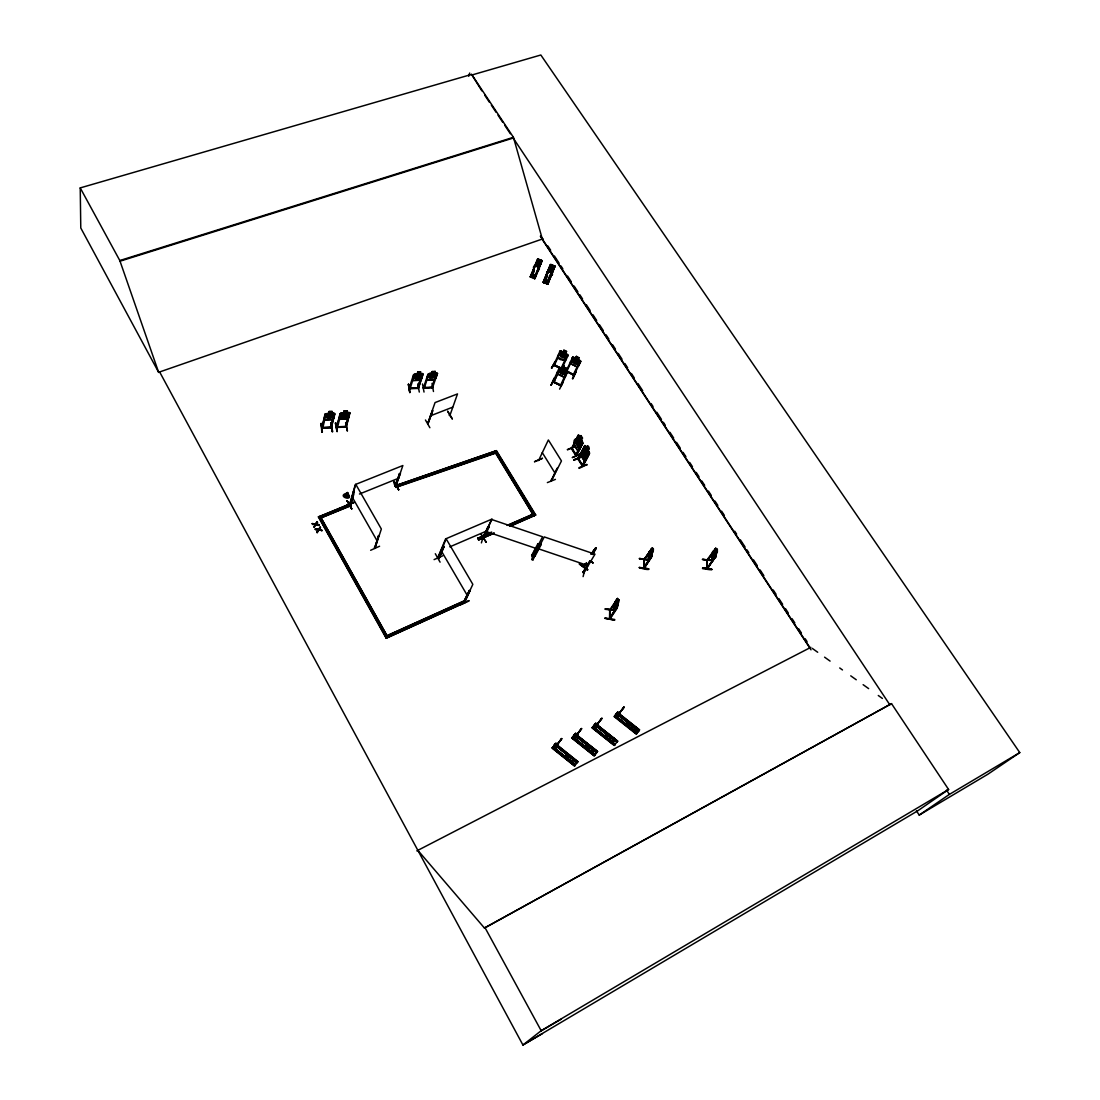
<?xml version="1.0" encoding="UTF-8"?>
<svg xmlns="http://www.w3.org/2000/svg" width="1100" height="1100" viewBox="0 0 1100 1100"><rect width="100%" height="100%" fill="white"/><g stroke="black" fill="none" stroke-linecap="round" stroke-linejoin="round"><path stroke-width="1.5" d="M653.125 548.556C652.575 556.902 654.514 544.541 652.286 549.986M648.464 560.395C646.896 558.924 650.623 547.14 648.519 553.644M648.684 559.817L639.348 558.456L648.835 560.051M651.049 552.956L651.956 554.373L650.884 554.152L649.756 557.714L650.691 553.864L649.798 552.723L650.898 552.942L651.984 549.533L651.104 553.19M643.995 567.724L651.668 556.27M651.393 549.202L651.723 548.446L643.803 560.381M644.229 559.68L644.366 567.957L651.805 556.174L652.3 548.02M533.486 275.894C533.692 274.368 533.225 276.512 533.197 275.536M643.775 568.219L643.816 559.707M651.668 557.067L644.105 568.356L644.16 567.421M653.235 548.57L652.149 550.11L651.846 549.134L643.844 560.477L644.545 559.433M639.402 567.435C647.116 571.01 656.081 569.181 639.402 567.449M617.705 598.964L617.719 605.908L618.709 599.582L617.664 601.067L616.99 599.184L617.306 600.064L609.73 610.94L617.334 599.239M618.612 599.569L618.558 602.58L615.601 608.341L614.914 607.901L615.711 602.539M546.232 280.582L546.246 281.985L546.906 280.734M618.709 599.582L617.774 601.081L617.54 598.428C614.57 600.614 611.944 610.431 614.845 611.009M614.075 611.325L615.12 602.03M614.529 620.18L614.694 619.465L605.069 618.159M614.707 610.624L605.138 608.781L614.735 610.129M610.445 609.785L609.565 618.998L616.839 607.324L617.169 608.204L617.719 605.908M542.438 1033.615L522.926 1045L159.651 371.965L158.634 372.309L119.804 260.535L80.231 187.907L471.625 74.401L513.439 137.308L542.327 239.044L540.457 236.197M604.945 618.406L614.556 620.111L605.069 618.131M572.481 457.408L580.332 454.163M586.74 464.736L579.095 468.366M346.995 497.241L347.49 492.621L344.74 495.275L346.087 497.228L347.779 496.856L347.572 492.731M577.527 440.522L579.439 440.165C576.689 430.526 583.908 444.964 580.099 441.224L580.25 444.689L579.604 441.045L577.679 440.784M586.369 450.973L585.929 447.205L586.011 450.56M586.341 450.931L588.624 451.454L586.671 451.619L586.809 455.07L586.176 451.44L584.224 451.151M702.57 568.507C710.889 567.036 718.726 571.973 702.584 568.439M702.556 568.026L711.81 569.374L702.735 567.82M639.265 567.751L648.766 568.81M574.434 442.365L574.076 444.703C585.475 461.175 566.789 439.23 577.349 438.57L576.51 438.377M575.768 441.65L579.576 447.521L575.768 441.65L576.139 439.299M587.84 456.129L584.375 460.914L580.566 455.029L580.951 452.705M582.368 451.949L586.121 457.889L587.428 457.16L586.039 457.93L582.285 451.99L582.684 449.652M706.997 568.673L715.66 556.765L707.327 568.727L707.314 567.765M707.369 568.549L707.204 559.652M643.803 559.611L652.273 548.102M644.188 568.288L644.132 559.199M637.189 730.111L617.224 714.23M609.524 618.805L609.702 609.95L609.95 619.025L617.169 608.204M609.482 618.159L616.839 607.324M482.776 538.973L482.969 538.381M483.601 538.092L482.873 538.148M547.36 482.598L555.431 479.38M438.707 557.879L443.534 546.109L437.8 558.181L446.201 538.904L472.835 584.348L464.296 602.566L463.939 601.219L388.534 635.03M651.805 556.174L652.259 554.744M398.709 489.803C390.473 471.13 395.038 490.05 396.138 485.76M395.189 486.145L396.454 485.581L395.203 486.076M548.969 272.305L549.78 271.521M605.894 735.543L606.361 734.745M321.173 423.459L322.369 431.956M706.901 560.051L706.997 568.59L716.21 555.252M715.894 556.737L715.756 548.171L706.819 560.12L707.204 568.081M322.891 427.735L325.806 414.576L324.913 414.604L321.722 428.12L322.809 428.079L322.657 427.226L322.053 427.721M325.353 413.916L321.942 428.203C332.722 427.776 328.845 428.12 331.526 426.924M585.888 745.47L585.832 746.419M587.909 746.543L587.95 745.594M328.653 413.27L329.038 411.524L332.296 411.482L331.774 413.201L333.259 413.683L332.502 416.749L330.564 418.124L327.553 418.261L326.26 417.01L326.989 413.944L328.749 413.325L329.134 411.579L332.173 411.551L331.76 413.105L334.978 413.586L331.265 427.79M349.649 504.103L350.529 504.309M643.734 567.518L651.351 556.229M330.949 423.06L332.585 431.764L330.962 423.266M330.413 427.79L333.685 414.246L334.565 414.205L333.726 414.549M566.06 755.906L566.789 754.957M331.196 427.322L334.565 414.205M610.376 610.404L610.019 609.538M610.28 617.842L610.211 618.475M335.459 423.074L337.054 431.544L335.404 423.115M312.317 523.559L315.123 524.755L312.606 524.439L312.317 523.559L315.48 523.985L317.116 521.661L317.433 522.582L317.116 521.661M337.466 427.515L340.849 413.944L339.969 413.985L336.572 427.474L337.728 426.649M340.423 413.297L336.683 427.46L346.252 427.047M589.834 561.179L590.755 561.165L589.834 561.179L583.014 572.523L583.467 571.697L583.935 572.44M313.803 526.598L314.174 527.257L315.191 524.494M340.326 413.38L343.791 412.61L344.121 410.905L347.339 410.781L346.926 412.527L348.274 413.064L347.476 416.13L345.538 417.505L342.54 417.629L341.261 416.391L342.045 413.325L343.805 412.706L344.204 410.96M312.249 523.82L315.48 523.985M583.316 571.67L583.11 572.523M585.076 568.411L583.11 576.62M319.014 525.058C310.654 523.229 320.939 527.065 318.67 524.425L316.126 524.384L318.959 525.319M315.246 529.196L318.491 529.361L315.246 529.196L315.604 529.829L318.189 529.884L315.315 528.949M386.994 635.717L464.076 600.875L465.039 602.525L386.183 638.206L318.423 516.959L350.048 503.814L350.831 505.78L321.062 517.852L350.941 505.395M347.215 410.836L346.803 412.582L349.993 412.967L348.934 412.404M320.169 516.257L387.942 637.423M318.904 530.035L322.025 530.447L318.904 530.035L317.171 532.661L318.189 529.884M345.606 422.675L347.407 431.118L345.744 422.634M317.171 532.661L316.869 531.74M348.686 413.627L345.29 427.171L346.211 427.116L349.979 412.871M321.956 530.695L319.192 529.513L322.025 530.447M346.074 427.144L349.566 413.586L348.728 413.916M320.114 527.038L320.43 527.945L320.114 527.038L318.423 529.609M346.087 497.228L347.229 493.034L349.47 496.664M540.375 544.39L541.31 544.376L540.375 544.39L534.16 555.94L535.15 556.27L535.315 555.376M551.127 480.934L557.109 468.297M550.894 480.494L551.141 480.095M531.685 559.639L534.05 551.279M532.51 559.763L535.439 551.32L533.129 559.694M533.033 559.941L535.439 551.32M537.914 543.675L538.684 544.252L537.914 543.675L531.644 555.527L532.757 555.527M535.178 556.229L534.449 555.184M531.809 555.624L531.933 554.771L532.977 555.115M347.504 493.212C355.314 502.824 334.991 495.976 347.298 493.089M538.546 460.598L548.364 439.959L561.467 460.941L551.444 480.741M354.489 502.205L345.702 505.876M347.064 500.789L351.739 508.915M468.751 76.285L469.672 73.054M481.855 90.874L471.625 74.401M374.853 547.539L378.744 535.549L374.921 548.433L381.356 529.031L355.781 484.33L349.553 504.996L355.3 484.55L402.861 465.534L396.014 485.774M350.515 504.955L350.446 503.828L349.401 504.625M354.035 492.223L353.072 492.264L353.87 491.934L350.694 505.024M350.419 505.271L353.54 492.044M353.856 494.161L350.68 505.065L350.075 504.116M350.804 504.515L350.391 504.377M489.074 527.092L488.207 526.804L489.074 527.092L483.422 539.234L482.405 538.56L483.326 538.161M481.401 542.891L483.986 534.311M650.086 551.76L649.316 556.999L650.045 557.329L653.221 551.471M616.261 604.78L615.436 603.487L616.467 603.845C620.455 591.731 612.37 617.457 616.44 605.096L617.444 605.467L616.66 604.134M345.153 494.574L346.844 494.203L347.353 492.553M547.071 273.886L544.871 280.94L547.635 282.081L551.018 275.522A3.011 1.884 22.6 0 0 552.021 273.048A3.011 1.884 22.6 0 0 548.089 271.411A3.011 1.884 22.6 0 0 547.071 273.886A3.011 1.884 22.6 0 1 548.034 271.549A3.011 1.884 22.6 0 1 551.966 273.185A3.011 1.884 22.6 0 1 550.962 275.66M408.361 384.464L409.819 392.672L408.457 384.244M413.421 375.059L414.329 375.32L413.421 375.059L409.118 388.396M414.274 375.031L410.135 388.754L409.269 387.915M417.752 372.006L417.147 373.711L413.861 374.426L412.885 380.49L420.118 380.229L421.712 378.551M417.244 373.766L415.511 374.385L414.521 377.493L415.649 378.757L418.522 378.661L420.502 377.272L421.506 374.179L420.131 373.67L420.777 371.841L417.684 372.047M417.821 383.886L419.293 392.067M427.721 423.582L435.05 402.572L457.504 393.924L449.955 415.319M450.134 414.934L449.391 415.223M420.365 379.225L417.436 388.424L418.619 387.901M421.864 375.059L422.661 374.743L421.809 374.77L417.794 388.011M409.283 388.396L418.385 388.053L422.661 374.743M409.351 388.768L418.371 388.382L423.156 374.096L422.18 373.505M424.504 387.393L424.229 388.245L428.67 374.536L427.817 374.564L423.362 388.19L432.795 387.365L431.75 387.558M423.569 388.231L424.408 387.393M426.814 378.373L428.354 373.849L436.576 373.092M370.645 550.275L379.596 546.246M424.022 392.067L422.51 383.955M432.19 371.511L431.558 373.216L429.454 373.285M395.134 485.801L494.849 451.275L495.509 453.2L395.945 487.396L395.134 485.801L496.43 450.629L535.727 514.993L510.895 526.006M374.756 547.47L378.744 535.549M399.465 473.619L395.491 486.406L400.414 473.578L399.465 473.619L395.354 486.434M395.574 486.434L395.422 485.664M395.945 487.396L395.271 485.416M435.078 371.415L434.514 373.079L435.875 373.67L434.83 376.777L432.85 378.152L429.99 378.249L428.89 376.984L429.921 373.876L431.654 373.271M715 553.712L715.921 550.096L714.753 553.465L713.501 553.245L714.532 554.386L713.57 558.181L714.766 554.661L715.99 554.881L714.945 553.479M433.482 391.504L432.011 383.377M432.754 387.09L431.612 387.888L436.164 374.261L437.016 374.234L436.219 374.55M432.589 387.915L432.547 387.007L431.805 387.929M432.465 387.942L437.401 373.533M435.916 378.043L437.511 373.505L434.514 373.079L435.188 371.346L432.121 371.553M397.059 487.314L398.723 489.624M425.453 419.994L429.88 427.721M432.41 410.933L427.886 423.995L432.781 410.781M432.616 410.506L427.735 423.679M449.501 415.511L449.928 414.549L449.611 415.511M447.618 411.317L452.306 418.743M617.389 714.367L616.894 713.941M386.183 638.206L465.039 602.525M582.725 465.107L582.876 466.263L589.38 453.874L588.94 453.172L582.092 465.712L582.601 466.373M530.131 276.829L534.944 278.795L542.066 260.618L537.941 258.913L535.645 265.32M577.761 458.755L584.746 445.555L585.64 445.871L589.669 453.145L582.56 466.29L577.816 458.906L578.834 459.002L578.352 458.164L578.243 459.539M594.591 725.079L596.104 725.216M579.067 435.38L582.986 442.75L576.043 456.033L576.043 455.221M571.56 447.989L576.345 455.868L582.794 443.465L582.079 442.874L575.575 455.317M571.326 448.442L576.07 455.978L575.877 454.946M571.601 448.112L578.036 435.916L572.124 448.979M578.229 435.27L578.971 435.504L578.188 435.174L571.766 449.199L572.014 448.002M543.482 282.343L550.825 264.371L554.95 266.09L547.676 283.951L548.048 283.058L547.429 283.649L543.923 282.191M554.95 266.09L547.594 284.034L554.881 266.365M547.855 284.295L554.881 266.241L550.357 264.632L543.139 282.343L550.399 264.688M546.384 278.506L543.977 282.714L550.756 264.564M544.019 282.714L546.947 275.303M548.24 272.387L551.554 265.004M544.294 282.673L547.346 275.22M548.543 272.387L551.554 264.894M544.514 282.92L547.484 275.522M548.68 272.566L551.1 266.668M548.763 272.607L551.196 266.709M545.105 282.494L545.655 281.146M546.865 280.94L546.452 281.586M546.37 283.016L546.934 281.669M547.154 282.274L550.069 274.835M551.361 271.947L553.768 266.049M554.249 266.255L546.783 283.704M550.715 275.11L547.044 283.951L550.605 275.082M464.626 602.374L469.851 591.168L469.397 590.398L463.76 601.837L468.669 591.938M463.98 601.356L464.736 601.934L463.994 601.411M440.082 562.169L435.311 553.726M434.087 559.611L442.709 555.816M533.926 276.169C534.421 278.63 530.626 277.062 532.661 275.632M538.45 266.461L541.2 260.452L535.356 275.509M535.631 273.79L533.885 278.231L535.714 273.694M541.2 260.452L538.148 267.933L541.2 260.576M541.585 260.851L534.38 278.575L541.998 260.782L537.474 259.174L530.227 276.87M542.066 260.618L534.614 278.534M574.929 734.676L574.42 735.254L574.695 734.442L596.791 752.372L574.104 734.8L596.915 752.207M537.941 258.913L530.461 276.843M533.844 269.734L530.723 277.09L534.352 268.235M535.576 265.293L538.092 259.435M533.995 269.803L530.998 277.2L533.926 271.507M535.92 265.444L538.271 259.504L538.918 259.765M531.52 277.42L534.325 269.816M538.67 259.421L535.535 266.874L538.89 259.765M531.314 277.173L533.789 271.315M536.456 265.65L538.202 261.209M438.749 557.769L438.969 558.277M438.804 558.704L443.933 546.796L443.369 545.82L442.75 546.466M443.933 546.796L439.12 558.442M438.763 557.054L438.928 558.401M494.684 451.66L496.43 450.629M713.213 560.354L712.058 560.821C714.643 539.357 710.009 561.082 713.102 560.45M555.335 361.57L551.898 367.95M560.148 350.9L553.644 365.172L554.056 364.32M554.62 364.609L554.207 365.461L554.029 364.361M560.45 351.959L559.57 351.808L560.45 351.959L554.331 365.434L554.675 364.719M374.949 547.058L375.072 548.006L374.536 547.085M493.982 533.308L478.61 539.949L477.675 538.368L491.672 532.043M478.61 539.949L494.161 532.95M480.975 534.243L486.31 542.135M554.263 378.194L551.21 384.904M566.582 351.354L565.661 353.086L566.789 354.324L565.373 357.404L563.406 358.022L560.862 356.73L560.092 354.736L561.481 351.656L563.104 351.794L563.832 349.965L566.541 351.423M554.029 381.81L561.316 385.248L561.11 386.114L567.71 371.69L567.105 370.659L559.405 367.579L552.832 381.92L553.96 381.521L553.561 382.332M559.68 369.243L559.048 368.624L559.804 369.009L553.877 382.154M553.754 382.388L559.804 369.009M483.409 538.477L482.611 538.876L487.905 526.721L488.854 526.666L487.905 526.721M482.694 538.821L491.576 519.461L542.575 536.786L532.675 555.816L531.822 555.582M561.041 368.514L567.105 355.314L567.861 355.699L567.105 355.314M483.354 538.56L486.888 530.942M562.334 367.661L568.288 354.97L560.024 350.9L561.165 350.749M562.43 368.39L563.227 366.671M562.609 368.61L563.723 365.502M572.674 357.225L564.822 374L562.842 374.591L560.285 373.299L559.515 371.305L560.904 368.266L562.54 368.418L563.296 366.781L565.991 368.074L565.194 369.779L566.239 370.961L574.227 375.183M336.696 426.993L337.741 427.089M336.531 427.171L346.28 426.58M565.868 371.25L566.087 370.783M560.615 384.918L560.326 385.797L566.5 372.391L567.27 372.776L566.5 372.391M566.692 371.676L572.962 358.27L572.082 358.132L572.962 358.27M559.584 389.139L563.062 382.346M575.616 357.954L576.386 356.304L579.095 357.761M460.13 604.464L468.834 600.559M576.455 356.414L575.644 358.132L574.021 357.981L572.577 361.034L573.334 363.027L575.891 364.32L577.871 363.715L579.315 360.663L578.201 359.425L579.136 357.692M321.681 427.831L331.375 427.364M464.076 600.875L464.255 602.47M579.631 361.639L580.374 362.024L579.631 361.639L573.183 374.949L574.31 374.55L573.898 375.389L580.717 361.281L580.03 360.346M572.88 378.84L576.043 371.704L572.591 378.4M345.262 496.801L347.091 492.607M542.327 458.26L534.614 461.56M586.685 563.145L583.798 566.734L586.231 563.227M534.655 276.581L537.955 269.981A3.011 1.884 23.1 0 0 538.945 267.493A3.011 1.884 23.1 0 0 534.999 265.87A3.011 1.884 23.1 0 0 534.009 268.345L531.891 275.44L534.71 276.444M551.114 480.879L557.398 468.188M533.954 516.051L494.849 451.275M567.683 449.763L575.327 446.614M580.539 444.441C580.415 442.984 580.429 436.26 578.449 440.192M574.544 735.268L575.204 734.195L573.334 736.202L575.273 733.714L597.479 751.492L594.481 755.384L572.206 737.66L594.591 755.26M579.411 439.45L580.388 440.962M578.476 440.33L577.404 439.587L575.933 442.461L577.61 447.274L579.054 447.301L582.12 441.416L581.584 439.643L582.56 438.075L580.951 435.545L580.085 437.277L579.026 436.535L577.541 439.436L579.191 444.276L580.621 444.304M570.515 361.625L570.598 363.66L577.005 366.891L578.655 365.626M572.426 378.647L576.015 371.69M578.064 451.041L576.001 455.235M577.844 450.464L579.274 449.873L581.268 445.734M581.611 456.596L573.732 459.882L581.969 456.748M565.812 370.246L567.669 367.799M572.564 357.225L580.827 361.295L578.696 365.75L577.005 366.891M565.634 371.525L567.779 367.524M573.746 357.005L572.646 357.294M567.105 370.659L567.71 371.69M570.598 363.66L577.033 366.822M560.189 385.646L560.533 384.931M584.884 445.624L578.16 458.686M578.188 459.415L585.035 446.999M578.545 459.374L581.433 453.874M562.155 368.39L563.723 365.489M562.279 368.418L563.654 365.723M588.349 450.051L589.16 448.511C588.541 442.832 585.324 449.721 587.579 446.105M587.551 445.967L586.671 447.686L585.599 446.93L584.086 449.804L585.736 454.658L587.194 454.699L586.561 453.062L587.455 451.564C585.42 447.136 585.406 452.072 583.096 448.594M557.398 371.951L557.604 374.041L564.08 377.217L557.645 373.973M551.086 385.082L554.606 378.359M551.114 385.179L554.207 378.207M558.071 355.245L558.14 357.376C558.731 361.817 569.484 358.834 564.506 360.511M581.982 456.761L574.007 460.309M531.644 555.527L532.881 555.087M551.774 368.129L555.431 361.295L551.389 367.978M558.14 357.376L564.575 360.525M589.077 448.47L588.17 450.051L588.706 451.839L585.599 457.683L584.141 457.627L582.629 455.29L582.464 452.815L583.962 449.955L585.035 450.697M532.538 555.816L532.799 554.964M578.957 467.72L586.795 464.406L586.933 465.08M534.325 555.995L544.266 536.924L594.99 554.166L583.962 572.756M585.31 460.02L582.065 465.52M586.768 457.284L588.94 453.172M541.31 544.376L534.957 556.256L534.243 555.913M629.888 725.23L630.149 724.35M555.665 745.223L555.679 746.034M579.452 564.011C604.34 581.666 562.911 551.815 587.29 569.965M583.523 566.527L585.283 563.626M585.558 563.832L583.798 566.734L586.053 563.241M592.707 552.007L593.904 550.192M594.11 550.041L591.814 553.107M595.595 547.938L592.102 553.726L595.691 548.006L593.711 550.454M592.309 554.304L596.31 547.745L590.947 554.317L591.882 553.053M592.584 554.51L596.007 548.817M583.248 571.725L584.21 572.357M589.902 560.876L582.931 572.413L583.756 572.743M590.452 560.918L592.982 563.007L590.521 560.794M605.124 609.29L614.859 610.39M609.648 610.101L617.54 598.428M651.723 548.446L644.27 559.845M592.529 553.561L594.027 551.54M618.42 600.449L618.379 602.25M609.923 618.131L617.265 607.337M597.589 723.662L601.837 718.19L594.591 727.609L602.016 718.327L597.864 723.69M579.727 563.668L587.51 569.69M639.471 729.878L636.556 733.741L614.487 716.251L636.501 733.81L639.471 729.878L617.444 712.401L616.413 713.707M638.784 730.744L639.471 729.85L617.444 712.401L616.413 713.721M344.781 496.086L347.022 492.841L344.74 495.275M464.791 602.016L464.296 601.178M555.252 744.026L557.59 745.827L558.168 745.044L555.899 743.242L554.373 745.085L555.582 743.669L577.775 761.695M577.252 762.383L554.4 744.741L555.404 745.112M578.023 458.274L582.849 466.139M314.174 527.257L315.906 524.645M315.425 524.232L317.061 521.909M316.8 531.987L318.12 530.131M319.137 529.76L320.485 527.697M316.126 524.384L317.488 522.321M557.466 743.889L554.62 747.862L561.66 738.471L554.799 748L561.839 738.609L557.645 744.026M615.148 744.329L592.914 726.77M616.88 742.032L594.523 724.336L616.962 741.923M616.632 742.349L617.567 741.125L595.416 723.553L617.567 741.125L595.416 723.553L592.446 727.389L614.543 745.126L592.419 727.416L593.148 726.481L615.216 744.246M553.795 746.35L555.445 744.178L554.373 745.071M594.619 755.246L597.479 751.492L574.998 734.03L573.54 736.367M555.404 748.55L554.744 749.444L557.727 745.649M577.569 733.879L581.694 728.585L574.544 737.99L581.515 728.447L574.365 737.852L577.349 733.838M637.175 732.902L636.254 734.14L614.185 716.636L615.175 715.357L637.161 732.93L615.065 715.495M616.55 713.529L638.55 731.06M639.031 730.414L617.059 712.896M711.673 560.629L702.474 559.405L711.645 560.271M575.025 734.044L575.616 733.274L577.871 735.075L577.28 735.845M575.644 736.01L596.489 752.771L597.506 751.451L575.149 733.865L572.151 737.729L572.908 736.725L593.794 753.555M713.089 551.994L715.756 548.171M715.55 549.024L706.915 561L715.564 549.808L715.234 548.969L715.564 549.808M577.115 762.548L554.592 744.92M575.163 738.526L574.475 739.434L577.418 735.68M716.141 550.66L717.324 549.148L717.365 552.007L715.852 555.225L713.914 557.81L713.061 557.48L713.831 552.296L715.77 549.697L716.141 550.66L717.282 549.285L717.227 551.939M620.056 712.456L624.195 707.121L616.646 716.43L624.016 706.984L621.225 710.6M423.569 387.434L431.681 387.269M423.418 387.915L432.589 387.571M424.435 387.709L423.555 387.75M375.416 547.841L374.591 547.277M574.571 734.511L575.273 733.714M717.049 551.705L716.664 550.44M619.877 712.319L620.73 711.246M592.928 726.77L592.116 727.815L614.281 745.456L615.285 744.136M614.68 744.947L617.554 741.152M564.561 757.102L567.449 753.418M594.798 724.886L595.265 723.731M566.83 758.931L569.717 755.232M595.595 725.794L613.965 740.355M556.119 745.731L576.868 762.878L577.899 761.53L574.53 765.93L552.173 748.027M575.053 735.515L575.479 735.969M597.451 725.629L598.056 724.859L595.801 723.071L593.739 726.138M634.425 731.803L637.12 728.227M568.837 760.554L571.725 756.855M594.165 755.824L571.904 738.045L594.165 755.838L595.183 754.504L572.908 736.766L571.89 738.059M597.053 752.029L574.819 734.291M594.357 724.845L595.045 724.02L615.89 740.589M595.389 728.269L594.688 729.176L597.575 725.464M615.175 715.357L614.57 716.141M613.8 738.169L610.94 741.909M629.269 721.793L626.45 725.477M571.12 762.369L573.994 758.67M575.396 764.816L574.502 765.971L552.145 748.055L553.19 746.735L575.493 764.692M577.844 761.612L555.445 743.834L552.475 747.629L574.764 765.641M616.701 713.928L616.55 713.598M617.678 714.601L618.145 714.065L637.546 729.644M615.326 741.317L596.076 725.505M584.265 747.037L587.098 743.394M619.575 714.326L616.756 717.984L617.457 717.09M615.794 714.973L617.842 711.934L620.07 713.707L617.623 712.223M590.796 752.249L593.711 748.481M607.31 732.999L604.436 736.725M592.309 753.459L595.224 749.678M614.309 745.415L592.13 727.815M614.9 744.645L592.749 727.018L613.607 743.614M345.235 426.8L346.335 426.277M345.455 426.277L345.4 427.171L345.221 426.456L337.7 426.786M572.632 763.579L575.506 759.88M577.445 762.121L569.621 755.741M614.515 716.224L616.949 713.089M617.898 714.395L637.244 730.043M345.936 494.189L347.215 492.539M586.52 748.839L589.352 745.195M552.75 747.285L564.561 756.8L552.791 747.216M555.143 744.219L566.926 753.72M577.871 735.075L575.616 733.274M588.527 750.447L591.36 746.79M558.168 745.044L555.899 743.242M620.07 713.707L619.465 714.477L617.224 712.718M606.691 738.513L609.469 734.91M608.685 740.107L611.462 736.505M615.202 739.489L612.439 743.105M592.982 563.007L590.673 560.656M628.691 727.251L631.4 723.69M633.394 725.271L630.685 728.832M635.635 727.045L632.926 730.606M417.862 850.341L484.454 928.043L891.509 703.629L948.599 789.484L917.867 810.741L522.926 1045L541.186 1030.714L948.599 789.484M329.615 415.223L332.819 413.572L330.303 415.553L331.966 417.395L329.574 415.924L326.397 417.629L328.969 415.594L327.401 413.793L329.574 415.223M344.589 414.604L342.457 413.174L343.984 414.961L341.371 416.941L344.575 415.305L346.94 416.776L345.317 414.92L347.847 412.954L344.891 414.59M332.31 419.526L333.768 417.904M332.379 419.567L324.816 419.897L332.379 419.567L333.891 418M347.256 418.99L348.824 417.271L347.325 419.031L339.804 419.348L339.212 417.684L339.886 419.293M432.259 375.196L430.306 373.739L431.599 375.567L428.931 377.616L432.135 375.911L434.239 377.424L432.864 375.54L435.462 373.56L432.451 375.127M434.335 379.582L435.902 377.946M426.896 378.276L427.212 379.981L434.418 379.72L436.013 378.043M449.556 414.659L449.914 415.374M322.259 432.163L321.145 423.459L321.819 432.217M483.794 538.821L482.68 538.574M891.509 703.629L484.454 928.043M536.195 266.447L537.116 266.062M546.04 281.531L546.604 281.243M564.039 377.135L565.675 376.035L563.998 377.204M437.924 557.315L438.652 558.539M437.759 557.741L445.596 538.904L492.058 519.049L483.134 538.189L483.519 539.248M563.461 354.379L566.486 354.049L563.888 355.066L564.809 357.926L563.173 355.135L560.079 355.534L562.76 354.489L561.894 351.739L563.31 354.296M916.396 810.755L919.215 815.072L949.383 794.406L1019.769 752.593L540.829 55L471.405 75.144M1019.769 752.593L987.896 774.207L919.215 815.072M540.65 1031.14L560.862 1019.37M531.809 555.211L532.634 555.459M534.325 555.624L535.26 555.94M561.289 385.66L553.039 381.453M553.63 364.774L559.707 367.716M325.366 414.013L333.933 413.105M566.473 755.178L567.366 754.916M629.777 725.326L628.609 725.491L627.962 724.213M416.817 850.878L810.81 647.336M579.48 447.439L580.827 446.889M584.375 460.914L585.819 460.24M460.405 604.904L469.054 600.957M469.851 591.168L469.081 590.535M437.882 558.154L438.556 557.645M587.909 456.197L586.644 453.09M549.285 271.796L550.894 272.663M580.566 455.029L584.457 460.886M587.62 454.768L583.811 448.882M449.831 546.851L486.53 531.053M507.059 525.401L533.197 514.126L508.42 525.112M477.675 538.368L489.967 533.06M509.534 526.309L535.727 514.993M581.13 444.331L581.336 445.789L577.349 438.474M379.184 536.305L378.428 535.686M648.395 560.271L649.385 560.01M534.49 461.821L542.479 458.384M572.33 457.641L580.332 454.19M589.38 453.874L588.665 453.296M584.595 446.297L584.76 447.109M567.284 449.598L575.149 446.339M582.794 443.465L582.079 442.874M345.606 506.014L354.516 502.219L345.634 506.124M349.635 504.955L350.804 504.611M398.585 489.885L397.457 487.011M347.132 500.789L351.808 508.915L347.077 500.761M393.869 481.91L395.918 484.371M399.63 473.894L400.414 473.578M353.98 492.786L353.856 491.92M452.196 418.99L447.783 411.276M318.423 516.959L349.924 504.199L350.831 505.78M359.466 494.024L398.585 478.239M430.457 415.814L452.65 407.192M712.099 560.711L713.102 560.34M158.634 372.309L543.125 238.755M159.706 372.061L158.689 372.405L80.781 227.989L80.231 187.907M396.082 487.011L495.674 452.801M614.006 611.188L614.955 610.926M119.804 260.535L513.439 137.308M119.79 261.264L513.205 138.036L889.831 704.798M552.956 381.686L561.234 385.866L552.929 382.002M573.98 375.375L566.775 371.717M586.396 745.003L587.317 744.961M606.526 734.718L607.461 734.676M349.814 504.529L350.364 505.189L349.511 504.268M534.284 278.52L535.054 277.558L534.449 278.135L530.929 276.691L530.901 275.839L530.791 277.09M543.111 282.329L547.924 284.295M536.566 266.214L537.859 266.75M538.808 460.144L538.56 459.855M578.105 443.438L580.223 444.166L578.27 444.345L578.408 447.824L577.789 444.166L575.616 443.493L577.61 443.286L577.5 439.959L578.215 443.74M533.06 275.77L533.087 276.403M322.85 427.433L330.413 427.103M328.735 413.229L325.256 413.902M341.536 412.803L348.947 412.486M325.847 414.865L324.913 414.604M340.89 414.246L339.969 413.985M339.309 417.67L339.873 419.196L347.325 419.031M344.218 411.056L347.229 410.933M417.491 387.791L409.502 388.328M409.283 388.355L410.176 388.685M420.118 373.574L422.263 373.546M415.071 373.849L423.046 374.124M428.725 374.811L427.817 374.564M420.118 380.229L412.885 380.49M434.418 379.72L427.212 379.981M567.435 757.13L566.376 756.649M606.815 734.662L608.011 735.405M629.255 725.505L628.43 725.244M550.976 264.894L543.702 282.59M711.659 560.271L702.474 559.405M706.915 560.918L707.273 560.285M639.375 558.827L648.835 560.065M715.674 557.549L715.344 556.724L707.3 568.274M330.907 423.046L332.186 431.75M374.825 548.336L374.44 547.607M549.973 271.686L550.866 272.442M629.076 723.456L629.819 723.91M538.024 548.652L588.06 565.62M486.062 531.465L536.346 548.529M550.096 266.159L554.221 267.864L550.027 266.337M549.615 267.355L553.74 269.06L549.546 267.534M548.886 269.143L553.011 270.847L548.804 269.321M548.226 270.724L552.351 272.442L548.158 270.916M544.665 280.39L548.171 281.834L548.79 281.256L548.419 282.15L544.266 280.431M563.255 366.85L565.84 368.156L565.07 369.793L567.036 370.961M560.656 367.565L562.499 368.486M554.702 364.897L561.11 368.143M567.05 371.14L573.416 374.522M559.666 367.826L553.589 365.049L559.543 368.06M566.899 371.484L574.118 375.1M346.844 494.203L348.15 495.344M436.645 373.038L437.511 373.505M812.185 648.326L817.699 652.259M824.588 657.168L830.088 661.1M839.726 667.975L842.476 669.941M850.74 675.84L856.254 679.773M863.129 684.681L868.643 688.614M878.281 695.489L882.406 698.445M579.755 563.64L587.579 569.621M617.072 717.585L614.763 715.894L635.498 732.394M596.296 725.134L615.711 740.809M575.327 764.899L552.915 747.024L552.475 747.629L574.888 765.476M573.829 764.088L567.256 758.821L573.76 764.17M576.276 454.781L572.303 448.855M537.776 266.42L537.969 267.176M484.701 95.164L489.459 102.3M491.356 105.16L496.1 112.31M497.998 115.17L502.755 122.32M504.652 125.18L510.345 133.746M946.55 790.144L949.383 794.406M547.827 245.933L550.646 250.236M554.4 255.97L559.089 263.134M560.973 265.994L562.856 268.868M567.545 276.031L571.299 281.765M574.118 286.069L577.885 291.803M579.755 294.676L582.574 298.966M586.327 304.714L590.095 310.447M592.914 314.738L596.668 320.471M599.486 324.775L603.24 330.509M606.059 334.812L608.877 339.116M612.631 344.85L615.45 349.154M618.269 353.444L622.023 359.191M624.841 363.481L627.66 367.785M631.414 373.519L634.232 377.822M637.986 383.556L642.689 390.72M651.145 403.631L653.015 406.491M656.783 412.225L661.471 419.402M663.355 422.263L665.225 425.136M669.928 432.3L673.681 438.034M676.5 442.337L680.254 448.071M683.072 452.375L685.891 456.665M689.645 462.399L692.464 466.703M696.217 472.436L699.036 476.74M701.855 481.044L704.674 485.348M708.441 491.081L711.246 495.371M715.014 501.105L717.832 505.409M721.586 511.143L724.405 515.446M734.731 531.217L736.615 534.091M740.369 539.825L745.071 546.989M746.941 549.849L748.825 552.723M753.514 559.886L757.281 565.62M760.086 569.924L763.854 575.658M773.245 589.999L776.064 594.303M778.883 598.592L782.636 604.326M785.455 608.63L788.274 612.934M792.027 618.668L794.846 622.971M798.6 628.705L801.419 633.009M805.173 638.743L807.056 641.602M540.471 236.211L809.999 647.763M541.942 238.92L811.016 649.839M579.164 438.68L580.786 441.183M586.286 453.571L584.774 451.22L583.275 454.066L584.788 456.418L587.909 450.574L586.41 448.195L584.898 451.069L586.382 453.434M578.765 459.126L582.519 465.094M542.273 452.609L555.17 473.371M496.265 451.014L534.641 513.906M495.564 453.118L533.06 514.58M481.085 534.009L485.994 542.273M477.84 538.01L478.775 539.591M443.63 546.934L443.479 546.04L438.749 558.607M441.251 550.798L467.445 595.719M352.124 496.953L377.286 541.159M321.007 517.756L387.104 635.924M318.519 516.587L386.306 637.876M484.921 927.492L541.186 1030.714M324.225 418.399L324.83 419.98M348.191 496.155L347.572 492.855L347.779 496.856M408.485 384.23L409.832 392.425M335.981 422.826L337.178 431.571M347.49 492.621L347.669 494.629M570.652 361.584L570.735 363.564M533.954 268.482A3.011 1.884 23.1 0 1 534.944 266.007A3.011 1.884 23.1 0 1 538.876 267.63A3.011 1.884 23.1 0 1 537.9 270.119M652.933 549.423L652.616 551.623L652.933 549.423M650.086 553.204L650.059 555.885L651.819 553.273L651.832 550.577L650.086 553.204M615.684 604.038L615.629 606.829L617.32 604.326L617.361 601.521L615.684 604.038M584.994 457.971L584.32 454.534L582.134 453.832L584.155 453.654L584.059 450.34L584.664 453.805L586.781 454.547L584.815 454.712L584.994 457.971M559.391 372.226L562.485 371.924L564.135 374.701L563.241 371.869L565.826 370.947L562.87 371.223L561.206 368.541L562.086 371.305L559.391 372.226M579.013 360.374L576.386 361.377L577.335 364.183L575.671 361.446L572.564 361.845L575.259 360.8L574.434 358.064L575.974 360.704L579.013 360.374M328.611 413.875L327.869 416.941L330.88 416.817L331.636 413.751L328.611 413.875M329.615 411.922L331.567 411.84L329.615 411.922M343.654 413.256L342.87 416.322L345.868 416.199L346.665 413.132L343.654 413.256M344.685 411.304L346.624 411.221L344.685 411.304M417.065 374.33L416.075 377.438L418.949 377.328L419.953 374.22L417.065 374.33M418.206 372.35L420.062 372.295L418.206 372.35M431.461 373.821L430.43 376.929L433.29 376.832L434.335 373.725L431.461 373.821M432.63 371.855L434.486 371.8L432.63 371.855M531.644 274.024C529.21 276.829 537.996 276.719 535.191 276.334L531.685 274.876L531.644 274.024M535.301 265.251L539.371 267.135L535.301 265.251M535.975 263.67L540.031 265.554L535.975 263.67M536.717 261.882L540.76 263.766L536.717 261.882M537.199 260.686L541.255 262.584L537.199 260.686M562.856 352.344L561.454 355.424L564.011 356.703L565.414 353.636L562.856 352.344M564.19 350.653L565.579 352.027L564.19 350.653M562.293 368.967L560.876 372.006L563.447 373.299L564.864 370.26L562.293 368.967M563.626 367.29L565.029 368.665L563.626 367.29M575.382 358.669L573.952 361.735L576.496 363.014L577.94 359.961L575.382 358.669M576.744 356.991L578.132 358.366L576.744 356.991M578.215 440.839L576.744 443.712L578.243 446.05L579.727 443.176L578.215 440.839M579.824 437.8L578.339 440.688L579.824 443.039L581.322 440.151L579.824 437.8M581.02 436.397L581.721 438.433L581.02 436.397M585.984 449.845L586.699 451.866L585.984 449.845M587.62 446.82L588.321 448.855L587.62 446.82M715.798 551.127L713.859 553.712L713.886 556.38L715.839 553.795L715.798 551.127M419.966 377.877L417.766 376.42L414.576 378.125L417.23 376.076L415.841 374.303L418.096 375.691L421.08 374.055L418.509 376.049L419.966 377.877M572.536 737.247L593.423 754.05L572.55 737.22"/></g></svg>
